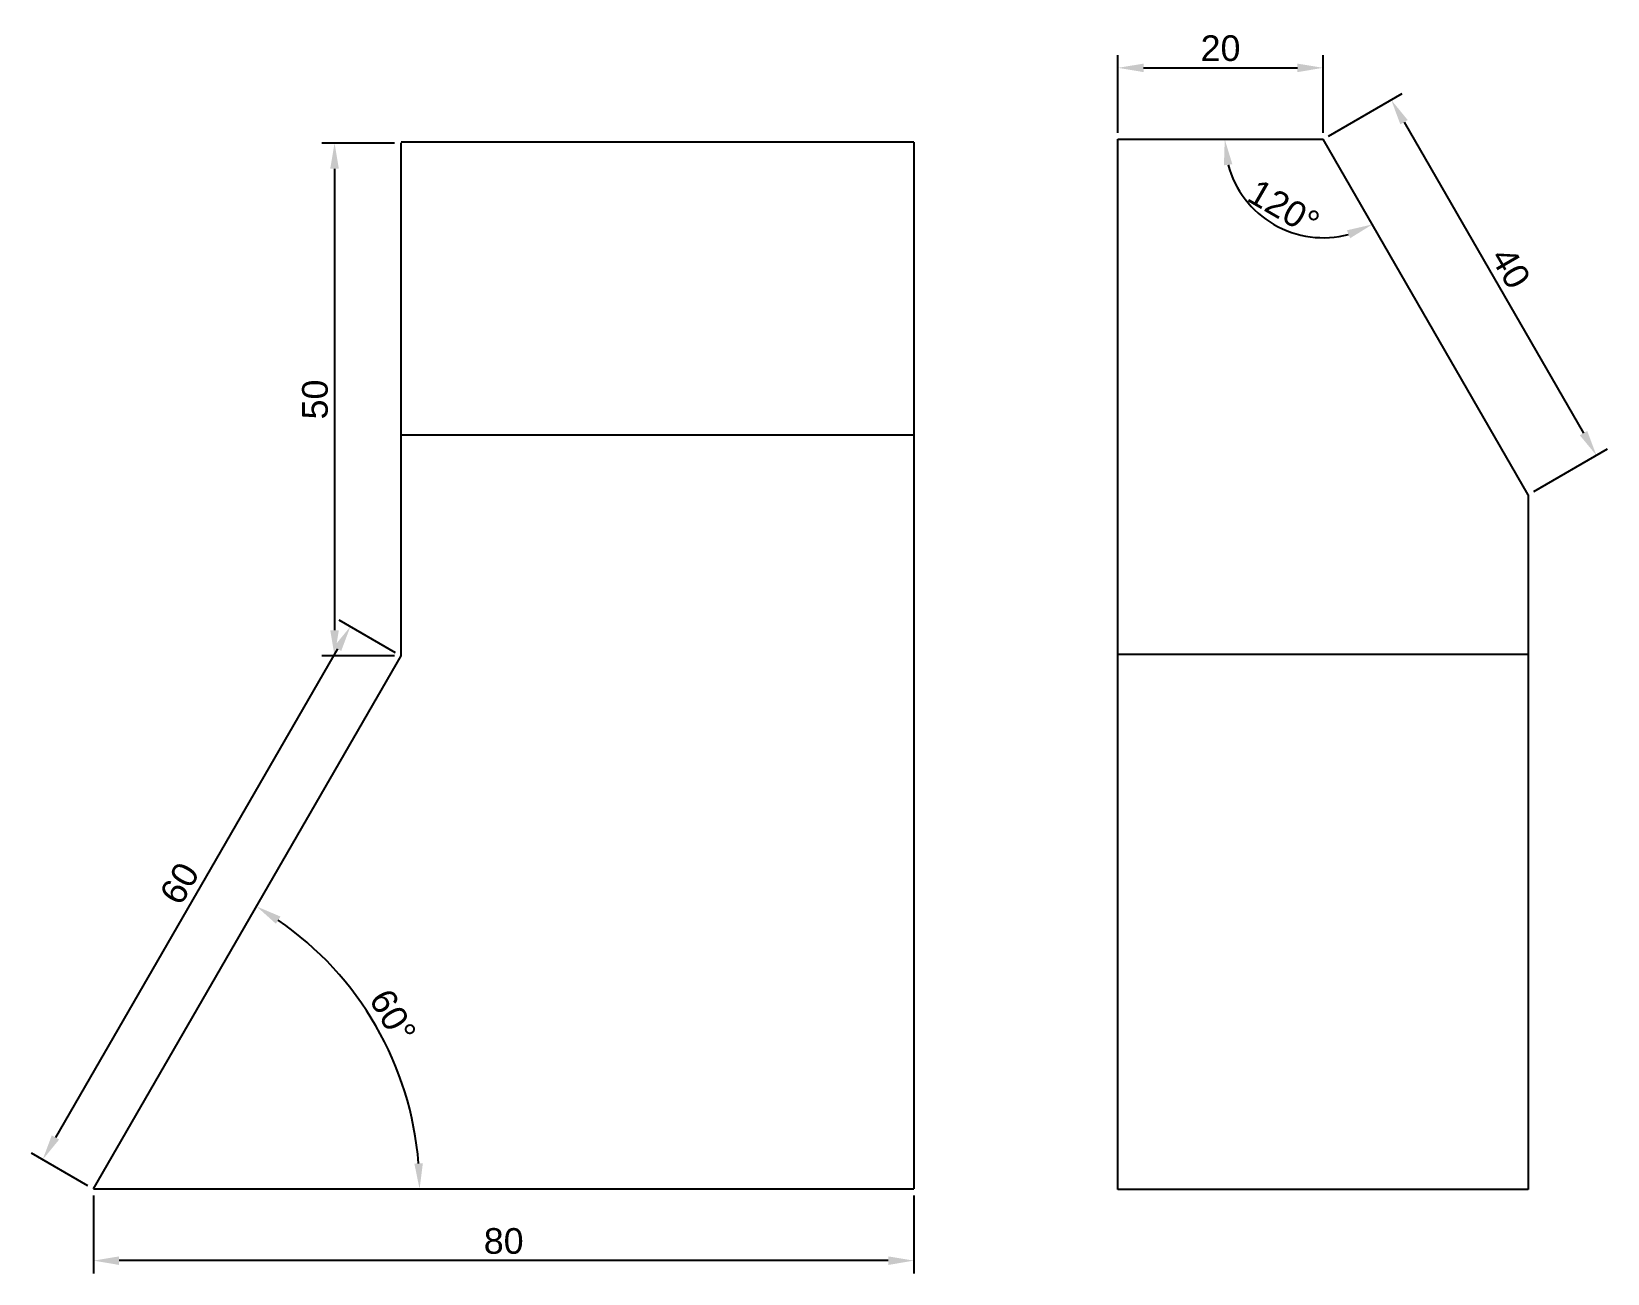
# Model space of a CAD drawing. Header units: millimetres. Extents: x 714 to 867, y 1159 to 1281.
import ezdxf

# ---------------------------------------------------------------- set-up
doc = ezdxf.new("R2010")
doc.units = ezdxf.units.MM
doc.styles.get("Standard").update_dxf_attribs({"font": 'arial.ttf'})
doc.dimstyles.new('ISO-25', dxfattribs={"dimtxt": 2.5, "dimasz": 2.5, "dimexe": 1.25, "dimexo": 0.625, "dimtad": 1, "dimtxsty": 'Standard', "dimcen": 2.5, "dimadec": 0, "dimazin": 0, "dimtfac": 1, "dimtmove": 0, "dimatfit": 3, "dimfxl": 1, "dimarcsym": 0})

# ---------------------------------------------------------------- blocks, each defined once
blk = doc.blocks.new('*D3')
at = {"color": 0, "lineweight": -2, "transparency": 16777216}
for p, q in [((749.23, 1269.65), (742.12, 1269.65)), ((743.37, 1267.15), (743.37, 1222.15)), ((749.23, 1219.65), (742.12, 1219.65))]:
    blk.add_line(p, q, dxfattribs=at)
at = {"color": 0, "transparency": 16777216}
for points in [[(742.95, 1267.15), (743.79, 1267.15), (743.37, 1269.65)], [(742.95, 1222.15), (743.79, 1222.15), (743.37, 1219.65)]]:
    blk.add_solid(points, dxfattribs=at)
at = {"layer": 'Defpoints', "color": 0, "transparency": 16777216}
for p in [(749.86, 1269.65), (743.37, 1219.65), (749.86, 1219.65)]:
    blk.add_point(p, dxfattribs=at)
at = {"color": 0, "transparency": 16777216, "insert": (741.47, 1244.65), "char_height": 2.5, "attachment_point": 5, "rotation": 90}
blk.add_mtext('50', dxfattribs=at)
blk = doc.blocks.new('*D4')
at = {"color": 0, "lineweight": -2, "transparency": 16777216}
for p, q in [((749.32, 1219.97), (743.83, 1223.14)), ((743.66, 1220.35), (716.16, 1172.72)), ((719.32, 1168.01), (713.83, 1171.18))]:
    blk.add_line(p, q, dxfattribs=at)
at = {"color": 0, "transparency": 16777216}
for points in [[(743.3, 1220.56), (744.02, 1220.14), (744.91, 1222.51)], [(715.8, 1172.92), (716.52, 1172.51), (714.91, 1170.55)]]:
    blk.add_solid(points, dxfattribs=at)
at = {"layer": 'Defpoints', "color": 0, "transparency": 16777216}
for p in [(749.86, 1219.65), (714.91, 1170.55), (719.86, 1167.69)]:
    blk.add_point(p, dxfattribs=at)
at = {"color": 0, "transparency": 16777216, "insert": (728.26, 1197.48), "char_height": 2.5, "attachment_point": 5, "rotation": 60}
blk.add_mtext('60', dxfattribs=at)
blk = doc.blocks.new('*D5')
at = {"color": 0, "lineweight": -2, "transparency": 16777216}
for p, q in [((719.86, 1167.07), (719.86, 1159.46)), ((799.86, 1167.07), (799.86, 1159.46)), ((797.36, 1160.71), (722.36, 1160.71))]:
    blk.add_line(p, q, dxfattribs=at)
at = {"color": 0, "transparency": 16777216}
for points in [[(722.36, 1161.12), (722.36, 1160.29), (719.86, 1160.71)], [(797.36, 1161.12), (797.36, 1160.29), (799.86, 1160.71)]]:
    blk.add_solid(points, dxfattribs=at)
at = {"layer": 'Defpoints', "color": 0, "transparency": 16777216}
for p in [(719.86, 1167.69), (799.86, 1167.69), (719.86, 1160.71)]:
    blk.add_point(p, dxfattribs=at)
at = {"color": 0, "transparency": 16777216, "insert": (759.86, 1162.61), "char_height": 2.5, "attachment_point": 5}
blk.add_mtext('80', dxfattribs=at)
blk = doc.blocks.new('*D6')
at = {"color": 0, "lineweight": -2, "transparency": 16777216}
blk.add_arc((719.86, 1167.69), 31.8, 4.5051, 55.4949, dxfattribs=at)
at = {"color": 0, "transparency": 16777216}
for points in [[(737.65, 1193.55), (738.1, 1194.25), (735.76, 1195.24)], [(751.98, 1170.21), (751.15, 1170.17), (751.66, 1167.69)]]:
    blk.add_solid(points, dxfattribs=at)
at = {"layer": 'Defpoints', "color": 0, "transparency": 16777216}
for p in [(749.86, 1219.65), (749.74, 1178.57), (719.86, 1167.69), (719.86, 1167.69), (799.86, 1167.69)]:
    blk.add_point(p, dxfattribs=at)
at = {"color": 0, "transparency": 16777216, "insert": (749.05, 1184.55), "char_height": 2.5, "attachment_point": 5, "rotation": 300}
blk.add_mtext('60°', dxfattribs=at)
blk = doc.blocks.new('*D7')
at = {"color": 0, "lineweight": -2, "transparency": 16777216}
for p, q in [((819.75, 1270.64), (819.75, 1278.23)), ((822.25, 1276.98), (837.25, 1276.98)), ((839.75, 1270.64), (839.75, 1278.23))]:
    blk.add_line(p, q, dxfattribs=at)
at = {"color": 0, "transparency": 16777216}
for points in [[(822.25, 1277.39), (822.25, 1276.56), (819.75, 1276.98)], [(837.25, 1277.39), (837.25, 1276.56), (839.75, 1276.98)]]:
    blk.add_solid(points, dxfattribs=at)
at = {"layer": 'Defpoints', "color": 0, "transparency": 16777216}
for p in [(839.75, 1276.98), (819.75, 1270.01), (839.75, 1270.01)]:
    blk.add_point(p, dxfattribs=at)
at = {"color": 0, "transparency": 16777216, "insert": (829.75, 1278.88), "char_height": 2.5, "attachment_point": 5}
blk.add_mtext('20', dxfattribs=at)
blk = doc.blocks.new('*D8')
at = {"color": 0, "lineweight": -2, "transparency": 16777216}
for p, q in [((840.29, 1270.32), (847.47, 1274.47)), ((847.64, 1271.68), (865.14, 1241.37)), ((860.29, 1235.68), (867.47, 1239.83))]:
    blk.add_line(p, q, dxfattribs=at)
at = {"color": 0, "transparency": 16777216}
for points in [[(848, 1271.89), (847.28, 1271.47), (846.39, 1273.85)], [(865.5, 1241.58), (864.78, 1241.16), (866.39, 1239.21)]]:
    blk.add_solid(points, dxfattribs=at)
at = {"layer": 'Defpoints', "color": 0, "transparency": 16777216}
for p in [(839.75, 1270.01), (866.39, 1239.21), (859.75, 1235.37)]:
    blk.add_point(p, dxfattribs=at)
at = {"color": 0, "transparency": 16777216, "insert": (858.04, 1257.48), "char_height": 2.5, "attachment_point": 5, "rotation": 300.0005}
blk.add_mtext('40', dxfattribs=at)
blk = doc.blocks.new('*D9')
at = {"color": 0, "lineweight": -2, "transparency": 16777216}
blk.add_arc((839.75, 1270.01), 9.59, 194.986, 285.014, dxfattribs=at)
at = {"color": 0, "transparency": 16777216}
for points in [[(830.08, 1267.48), (830.9, 1267.59), (830.16, 1270.01)], [(842.07, 1261.14), (842.39, 1260.37), (844.54, 1261.71)]]:
    blk.add_solid(points, dxfattribs=at)
at = {"layer": 'Defpoints', "color": 0, "transparency": 16777216}
for p in [(819.75, 1270.01), (839.75, 1270.01), (839.75, 1270.01), (832.41, 1263.85), (859.75, 1235.37)]:
    blk.add_point(p, dxfattribs=at)
at = {"color": 0, "transparency": 16777216, "insert": (835.91, 1263.36), "char_height": 2.5, "attachment_point": 5, "rotation": 330}
blk.add_mtext('120°', dxfattribs=at)

msp = doc.modelspace()

# ---------------------------------------------------------------- linework, layer by layer
for p, q in [((799.859, 1269.722), (749.859, 1269.722)), ((749.859, 1219.655), (749.859, 1269.655)), ((799.859, 1269.722), (799.859, 1167.693)), ((819.749, 1167.642), (819.749, 1270.012)), ((819.749, 1270.012), (839.749, 1270.012)), ((859.749, 1235.371), (839.749, 1270.012)), ((749.859, 1241.201), (799.859, 1241.201)), ((859.749, 1235.371), (859.749, 1167.64)), ((719.859, 1167.693), (749.859, 1219.655)), ((749.859, 1219.655), (749.859, 1219.655)), ((749.859, 1219.655), (749.859, 1219.655)), ((819.749, 1219.818), (859.749, 1219.818)), ((719.859, 1167.693), (799.859, 1167.693)), ((859.749, 1167.642), (819.749, 1167.642))]:
    msp.add_line(p, q)

# ---------------------------------------------------------------- dimensions: what is measured, and where the dimension line sits
for base, p1, p2, picture, middle in [((839.749, 1276.976), (819.749, 1270.012), (839.749, 1270.012), '*D7', (829.749, 1278.878)), ((719.859, 1160.707), (799.859, 1167.693), (719.859, 1167.693), '*D5', (759.859, 1162.609))]:
    dim = msp.add_linear_dim(base=base, p1=p1, p2=p2, dimstyle='ISO-25')
    dim.commit()
    dim.dimension.update_dxf_attribs({"geometry": picture, "text_midpoint": middle})
for p1, p2, distance, picture, middle in [((839.749, 1270.012), (859.749, 1235.371), 7.671, '*D8', (858.039, 1257.477)), ((749.859, 1219.655), (719.859, 1167.693), -5.717, '*D4', (728.261, 1197.483))]:
    dim = msp.add_aligned_dim(p1=p1, p2=p2, distance=distance, dimstyle='ISO-25')
    dim.commit()
    dim.dimension.update_dxf_attribs({"geometry": picture, "text_midpoint": middle})
dim = msp.add_linear_dim(base=(743.371, 1219.655), p1=(749.859, 1269.655), p2=(749.859, 1219.655), angle=90, dimstyle='ISO-25')
dim.commit()
dim.dimension.update_dxf_attribs({"geometry": '*D3', "text_midpoint": (741.47, 1244.655)})
for base, line1, line2, picture, middle in [((832.407, 1263.85), ((859.749, 1235.371), (839.749, 1270.012)), ((819.749, 1270.012), (839.749, 1270.012)), '*D9', (835.908, 1263.357)), ((749.744, 1178.57), ((719.859, 1167.693), (799.859, 1167.693)), ((719.859, 1167.693), (749.859, 1219.655)), '*D6', (749.048, 1184.545))]:
    dim = msp.add_angular_dim_2l(base=base, line1=line1, line2=line2, dimstyle='ISO-25')
    dim.commit()
    dim.dimension.update_dxf_attribs({"geometry": picture, "text_midpoint": middle})

doc.saveas('drawing.dxf')
